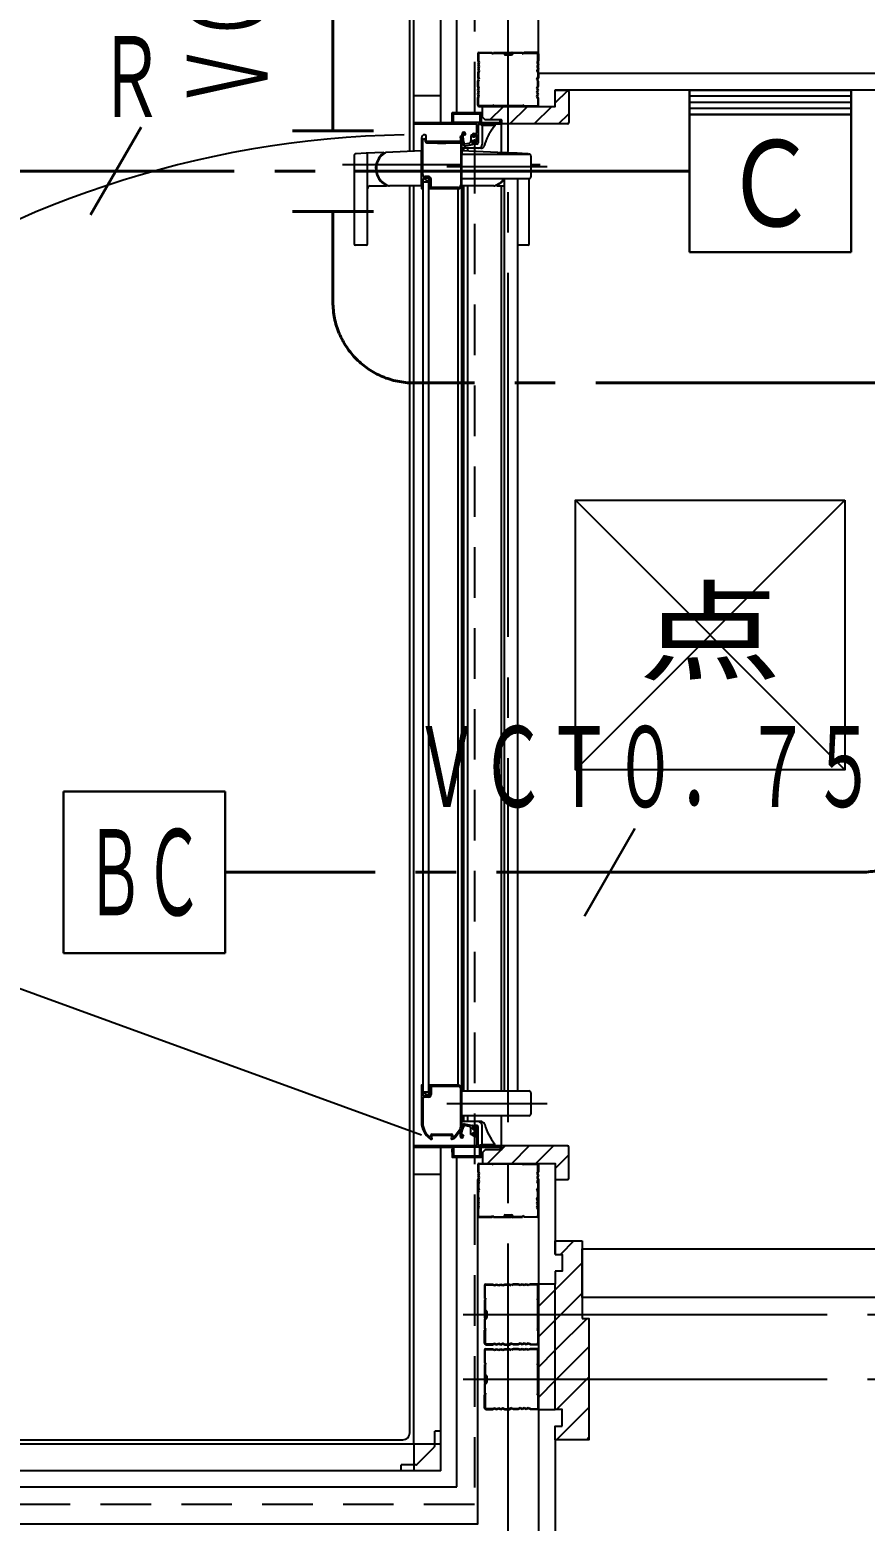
# Model space of a CAD drawing. Header units: millimetres. Extents: x 8300 to 125598, y -10383 to 40000.
# Drawn here: x 43600 to 44220, y 17746 to 18852 of the extents above; entities that cross this region are included whole.
import ezdxf
from ezdxf.enums import TextEntityAlignment as Align

# ---------------------------------------------------------------- set-up
doc = ezdxf.new("R2010")
doc.units = ezdxf.units.MM
doc.header["$LTSCALE"] = 300
doc.linetypes.add('CADEWA_LINE5', pattern=[1.2, 0.9, -0.1, 0.1, -0.1])
doc.linetypes.add('DASH-S', pattern=[0.2, 0.125, -0.075])
for name, color, linetype in [('526EH_Kabe(7)', 7, 'CONTINUOUS'), ('526EH_Kabe(8)', 7, 'CONTINUOUS'), ('E配T_その他－１', 7, 'CONTINUOUS'), ('K建0_壁', 7, 'CONTINUOUS')]:
    doc.layers.add(name, color=color, linetype=linetype)
doc.styles.add('MS Gothic2', font='msgothic.ttc', dxfattribs={"width": 0.8})
doc.styles.add('txt2', font='txt.shx', dxfattribs={"width": 0.943378, "bigfont": 'extfont2'})

# ---------------------------------------------------------------- blocks, each defined once
blk = doc.blocks.new('ZGroup208', base_point=(44149.7, 18745.2))
at = {"layer": '526EH_Kabe(8)', "color": 6, "linetype": 'Continuous', "lineweight": 30}
for p, q in [((44209.7, 18807), (44089.7, 18807)), ((44089.7, 18807), (44089.7, 18687)), ((44209.7, 18687), (44209.7, 18807)), ((44209.7, 18789), (44089.7, 18789)), ((44089.7, 18687), (44209.7, 18687))]:
    blk.add_line(p, q, dxfattribs=at)
at = {"layer": '526EH_Kabe(8)', "color": 6, "linetype": 'Continuous', "lineweight": -3}
for p, q in [((44209.7, 18802.5), (44089.7, 18802.5)), ((44209.7, 18798), (44089.7, 18798)), ((44209.7, 18793.5), (44089.7, 18793.5))]:
    blk.add_line(p, q, dxfattribs=at)
at = {"layer": '526EH_Kabe(8)', "color": 6, "lineweight": -3, "style": 'MS Gothic2', "width": 0.8}
blk.add_text('Ｃ', height=64, dxfattribs=at).set_placement((44149.7, 18738), align=Align.MIDDLE_CENTER)
blk = doc.blocks.new('ZGroup225', base_point=(43685, 18226.9))
at = {"layer": '526EH_Kabe(7)', "color": 6, "linetype": 'Continuous', "lineweight": 30}
for p, q in [((43745, 18286.9), (43625, 18286.9)), ((43625, 18286.9), (43625, 18166.9)), ((43745, 18166.9), (43745, 18286.9)), ((43625, 18166.9), (43745, 18166.9))]:
    blk.add_line(p, q, dxfattribs=at)
at = {"layer": '526EH_Kabe(7)', "color": 6, "lineweight": -3, "style": 'MS Gothic2', "width": 0.5}
blk.add_text('ＢＣ', height=63.98, dxfattribs=at).set_placement((43685, 18226.9), align=Align.MIDDLE_CENTER)
blk = doc.blocks.new('ZGroup266', base_point=(47747.5, 18415.9))
at = {"layer": 'E配T_その他－１', "color": 1, "linetype": 'CADEWA_LINE5', "lineweight": 40}
blk.add_line((44216.4, 18226.9), (43745, 18226.9), dxfattribs=at)
blk.add_arc((44216.4, 18286.9), 60, 270, 0, dxfattribs=at)
blk = doc.blocks.new('ZGroup267', base_point=(44054.8, 18275.5))
at = {"layer": 'E配T_その他－１', "color": 3, "linetype": 'Continuous', "lineweight": 30}
blk.add_line((44049.1, 18259.3), (44011.6, 18194.4), dxfattribs=at)
at = {"layer": 'E配T_その他－１', "color": 3, "lineweight": -3, "style": 'MS Gothic2', "width": 0.6}
blk.add_text('ＶＣＴ０．７５', height=60, dxfattribs=at).set_placement((43885, 18305.3), align=Align.MIDDLE_LEFT)
blk = doc.blocks.new('ZGroup326', base_point=(43575.7, 19067.5))
at = {"layer": 'E配T_その他－１', "color": 1, "linetype": 'CADEWA_LINE5', "lineweight": 40}
for p, q in [((43061.8, 19388), (43061.8, 18807)), ((43121.8, 18747), (44089.7, 18747))]:
    blk.add_line(p, q, dxfattribs=at)
blk.add_arc((43121.8, 18807), 60, 180, 270, dxfattribs=at)
blk = doc.blocks.new('ZGroup327', base_point=(43677.2, 18791.5))
at = {"layer": 'E配T_その他－１', "color": 3, "linetype": 'Continuous', "lineweight": 30}
blk.add_line((43682.6, 18779.5), (43645.1, 18714.5), dxfattribs=at)
at = {"layer": 'E配T_その他－１', "color": 3, "lineweight": -3, "style": 'MS Gothic2', "width": 0.6}
blk.add_text('Ｒ', height=60, dxfattribs=at).set_placement((43650.5, 18817.2), align=Align.MIDDLE_LEFT)
blk = doc.blocks.new('ZGroup328', base_point=(47772.5, 18693.4))
at = {"layer": 'E配T_その他－１', "color": 1, "linetype": 'CADEWA_LINE5', "lineweight": 40}
for p, q in [((43825, 18777), (43825, 19097.3)), ((43825, 18649.9), (43825, 18717)), ((47890, 18589.9), (43885, 18589.9))]:
    blk.add_line(p, q, dxfattribs=at)
at = {"layer": 'E配T_その他－１', "color": 1, "linetype": 'Continuous', "lineweight": 40}
for p, q in [((43855, 18777), (43795, 18777)), ((43855, 18717), (43795, 18717))]:
    blk.add_line(p, q, dxfattribs=at)
at = {"layer": 'E配T_その他－１', "color": 1, "linetype": 'CADEWA_LINE5', "lineweight": 40}
blk.add_arc((43885, 18649.9), 60, 180, 270, dxfattribs=at)
blk = doc.blocks.new('ZGroup329', base_point=(43776.4, 18939.3))
at = {"layer": 'E配T_その他－１', "color": 3, "linetype": 'Continuous', "lineweight": 30}
blk.add_line((43792.5, 18934), (43857.5, 18896.5), dxfattribs=at)
at = {"layer": 'E配T_その他－１', "color": 3, "lineweight": -3, "style": 'MS Gothic2', "width": 0.6}
blk.add_text('ＶＣＴ０．５', height=60, rotation=90, dxfattribs=at).set_placement((43746.5, 18792.9), align=Align.MIDDLE_LEFT)

msp = doc.modelspace()

# ---------------------------------------------------------------- linework, layer by layer
at = {"layer": 'K建0_壁', "color": 250, "linetype": 'Continuous', "lineweight": -3}
for p, q in [((43917, 18790.4), (43917, 19835)), ((43905, 18783.1), (43905, 19100)), ((43885, 18803), (43885, 19053)), ((43882, 18761.6), (43882, 18983.6)), ((43932.5, 18834), (43932.5, 18829)), ((43932.5, 18829), (43933.1, 18827.5)), ((43932.9, 18829.2), (43933.6, 18827.5)), ((43933, 18834), (43933, 18829)), ((43933.5, 18835), (43943.2, 18835)), ((43943.2, 18834.6), (43933.5, 18834.6)), ((43943.2, 18835), (43943.7, 18834.3)), ((43943.2, 18834.6), (43943.7, 18833.8)), ((43943.7, 18834.3), (43944.2, 18835)), ((43944.2, 18834.6), (43943.7, 18833.8)), ((43944.2, 18835), (43957.3, 18835)), ((43944.2, 18834.6), (43957.3, 18834.6)), ((43952.8, 18834.1), (43957.3, 18834.1)), ((43952.8, 18834.1), (43952.8, 18833.7)), ((43952.8, 18833.7), (43957.3, 18833.7)), ((43952.8, 18833.2), (43957.3, 18833.2)), ((43958.7, 18835), (43965.8, 18835)), ((43965.8, 18834.6), (43958.7, 18834.6)), ((43966.3, 18834.3), (43965.8, 18835)), ((43965.8, 18834.6), (43966.3, 18833.8)), ((43966.8, 18835), (43966.3, 18834.3)), ((43966.8, 18834.6), (43966.3, 18833.8)), ((43976.5, 18835), (43966.8, 18835)), ((43966.8, 18834.6), (43976.5, 18834.6)), ((43977, 18829.1), (43976.4, 18827.5)), ((43977.5, 18829), (43976.9, 18827.5)), ((43977, 18829.1), (43977, 18834)), ((43977.5, 18834), (43977.5, 18829)), ((43933.1, 18827.5), (43932.5, 18826)), ((43932.5, 18826), (43933.1, 18824.5)), ((43933.1, 18824.5), (43932.5, 18823)), ((43932.5, 18823), (43933.1, 18821.5)), ((43933.1, 18821.5), (43932.5, 18820)), ((43932.5, 18820), (43932.5, 18816.5)), ((43933.6, 18827.5), (43933, 18826)), ((43933, 18826), (43933.6, 18824.5)), ((43933.6, 18824.5), (43933, 18823)), ((43933, 18823), (43933.6, 18821.5)), ((43933.6, 18821.5), (43933, 18819.9)), ((43933, 18819.9), (43933, 18816.6)), ((43976.4, 18827.5), (43977, 18826)), ((43977, 18826), (43976.4, 18824.5)), ((43976.4, 18824.5), (43977, 18823)), ((43976.9, 18827.5), (43977.5, 18826)), ((43977.5, 18826), (43976.9, 18824.5)), ((43976.9, 18824.5), (43977.5, 18823)), ((43977.5, 18823), (43976.9, 18821.5)), ((43976.9, 18821.5), (43977.5, 18820)), ((43977, 18819.9), (43977, 18816.6)), ((43977.5, 18820), (43977.5, 18816.5)), ((45110.5, 18819.5), (43977.5, 18819.5)), ((43932.5, 18816.5), (43933.1, 18815)), ((43932.5, 18813.5), (43933.1, 18815)), ((43932.5, 18810), (43932.5, 18813.5)), ((43933.1, 18808.5), (43932.5, 18810)), ((43932.5, 18807), (43933.1, 18808.5)), ((43933.1, 18805.5), (43932.5, 18807)), ((43933, 18816.6), (43933.5, 18815.2)), ((43933, 18813.4), (43933.5, 18814.8)), ((43933, 18810.1), (43933, 18813.4)), ((43933.6, 18808.5), (43933, 18810.1)), ((43933, 18807), (43933.6, 18808.5)), ((43933.6, 18805.5), (43933, 18807)), ((43976.4, 18815), (43977, 18816.6)), ((43976.4, 18815), (43977, 18813.4)), ((43976.4, 18808.5), (43977, 18810.1)), ((43977, 18807), (43976.4, 18808.5)), ((43976.4, 18805.5), (43977, 18807)), ((43977.5, 18816.5), (43976.9, 18815)), ((43977.5, 18813.5), (43976.9, 18815)), ((43976.9, 18808.5), (43977.5, 18810)), ((43977.5, 18807), (43976.9, 18808.5)), ((43976.9, 18805.5), (43977.5, 18807)), ((43977, 18810.1), (43977, 18813.4)), ((43977.5, 18810), (43977.5, 18813.5)), ((45123, 18807), (43990, 18807)), ((43990, 18797.6), (43999.3, 18806.9)), ((44000, 18806), (44000, 18783)), ((43885, 18782), (43885, 18803)), ((43885, 18803), (43905, 18803)), ((43932.5, 18804), (43933.1, 18805.5)), ((43933.1, 18802.5), (43932.5, 18804)), ((43932.5, 18801), (43933.1, 18802.5)), ((43932.5, 18796), (43932.5, 18801)), ((43932.9, 18800.8), (43933.6, 18802.5)), ((43933, 18804), (43933.6, 18805.5)), ((43933.6, 18802.5), (43933, 18804)), ((43933, 18796), (43933, 18801)), ((43943.2, 18795.5), (43933.5, 18795.5)), ((43933.5, 18795), (43943.2, 18795)), ((43941.5, 18785), (43951.5, 18795)), ((43943.2, 18795.5), (43943.7, 18796.2)), ((43943.2, 18795), (43943.7, 18795.7)), ((43944.2, 18795.5), (43943.7, 18796.2)), ((43943.7, 18795.7), (43944.2, 18795)), ((43965.8, 18795.5), (43944.2, 18795.5)), ((43944.2, 18795), (43965.8, 18795)), ((43956.4, 18782), (43969.4, 18795)), ((43965.8, 18795.5), (43966.3, 18796.2)), ((43966.3, 18795.7), (43965.8, 18795)), ((43966.8, 18795.5), (43966.3, 18796.2)), ((43966.8, 18795), (43966.3, 18795.7)), ((43966.8, 18795.5), (43976.5, 18795.5)), ((43966.8, 18795), (43976.5, 18795)), ((43974.4, 18782), (43987.4, 18795)), ((43977, 18804), (43976.4, 18805.5)), ((43976.4, 18802.5), (43977, 18804)), ((43977, 18800.9), (43976.4, 18802.5)), ((43977.5, 18804), (43976.9, 18805.5)), ((43976.9, 18802.5), (43977.5, 18804)), ((43977.5, 18801), (43976.9, 18802.5)), ((43977, 18800.9), (43977, 18796)), ((43977.5, 18796), (43977.5, 18801)), ((43913.5, 18783.4), (43913.5, 18790.1)), ((43913.8, 18790.4), (43934.7, 18790.4)), ((43914.4, 18783.3), (43914.4, 18789.2)), ((43914.7, 18789.5), (43933.8, 18789.5)), ((43934.1, 18789.2), (43934.1, 18783.3)), ((43935, 18790.1), (43935, 18783.4)), ((43949.1, 18783.4), (43949.1, 18784.7)), ((43949.4, 18785), (43949.7, 18785)), ((43950, 18784.7), (43950, 18782.5)), ((43992.4, 18782), (44000, 18789.6)), ((43885, 18783.1), (43913.2, 18783.1)), ((43885, 18761.8), (43885, 18782)), ((43885, 18782), (43931.4, 18782)), ((43894.2, 18769.3), (43894.2, 18773)), ((43933.8, 18783), (43914.7, 18783)), ((43919.5, 18772.8), (43919.5, 18772.2)), ((43927.4, 18773.4), (43927.4, 18769.4)), ((43928.4, 18773.7), (43927.7, 18773.7)), ((43928.7, 18772.9), (43928.7, 18774)), ((43928.7, 18772.6), (43928.7, 18773.4)), ((43929.7, 18775), (43931.4, 18775)), ((43929.7, 18773.8), (43929.7, 18772.9)), ((43931.4, 18774.1), (43930, 18774.1)), ((43930.1, 18773.4), (43930.1, 18772.6)), ((43931.2, 18773.7), (43930.4, 18773.7)), ((43931.5, 18772.1), (43931.5, 18773.4)), ((43931.7, 18775.3), (43931.7, 18781.7)), ((43931.7, 18768.4), (43931.7, 18773.8)), ((43932.7, 18781.7), (43932.7, 18768)), ((43934.7, 18781.5), (43932.7, 18781.5)), ((43933, 18782), (43950, 18782)), ((43935.2, 18781), (43935.4, 18781)), ((43935.3, 18783.1), (43948.8, 18783.1)), ((43935.4, 18781), (43945, 18781)), ((43935.7, 18780.7), (43935.7, 18767)), ((43945, 18781), (43945.1, 18781)), ((43950, 18782), (43950, 18782.5)), ((43950, 18760.7), (43950, 18782)), ((43890.7, 18762), (43864.3, 18760.8)), ((43890.7, 18771.5), (43890.7, 18762)), ((43890.7, 18736), (43890.7, 18762)), ((43891.6, 18744.4), (43891.6, 18770.1)), ((43893.4, 18770.1), (43893.4, 18769.1)), ((43893.5, 18768.7), (43894, 18768.2)), ((43894.4, 18768.1), (43902.2, 18768.1)), ((43919.4, 18769), (43894.5, 18769)), ((43902.4, 18768), (43902.6, 18767.8)), ((43902.8, 18767.7), (43908.6, 18767.7)), ((43908.8, 18767.8), (43909, 18768)), ((43909.2, 18768.1), (43919.5, 18768.1)), ((43919.7, 18771.8), (43919.7, 18769.3)), ((43919.8, 18767.8), (43919.8, 18736.5)), ((43920.7, 18762), (43920.7, 18772)), ((43920.7, 18762), (43920.7, 18759.7)), ((43947.1, 18760.8), (43920.7, 18762)), ((43932.7, 18764), (43920.8, 18764)), ((43922.2, 18761.9), (43922.2, 18764)), ((43922.3, 18765.6), (43928.5, 18766.8)), ((43925.8, 18767.5), (43922.9, 18766.9)), ((43925, 18761.8), (43925, 18764)), ((43928.7, 18767), (43928.7, 18769.4)), ((43928.7, 18768), (43928.7, 18769.3)), ((43929.4, 18772.6), (43929, 18772.6)), ((43929.8, 18772.3), (43929, 18772.3)), ((43929, 18769.7), (43929.9, 18769.7)), ((43929, 18769.6), (43929.4, 18769.6)), ((43929.7, 18769.3), (43929.7, 18768.4)), ((43931.7, 18767), (43929.7, 18767)), ((43931.7, 18767), (43929.7, 18767)), ((43930, 18768.1), (43931.4, 18768.1)), ((43930.1, 18769.5), (43930.1, 18768.8)), ((43930.6, 18768.6), (43931.5, 18769.5)), ((43931.5, 18769.5), (43931.5, 18769.9)), ((43934.7, 18764), (43932.7, 18764)), ((43832.2, 18752), (43920.7, 18752)), ((43840.7, 18758.4), (43840.7, 18693)), ((43849.7, 18760.2), (43842.1, 18759.9)), ((43862.5, 18760.8), (43849.7, 18760.2)), ((43850.7, 18734), (43850.7, 18759.2)), ((43862.6, 18760.4), (43863.5, 18760.4)), ((43920.7, 18759.7), (43970.4, 18759.7)), ((43920.7, 18741.3), (43920.7, 18759.7)), ((43948.8, 18760.4), (43947.9, 18760.4)), ((43961.7, 18760.2), (43948.9, 18760.8)), ((43969.3, 18759.9), (43961.7, 18760.2)), ((43971.9, 18758.2), (43971.9, 18742.8)), ((43971.9, 18752), (43978.7, 18752)), ((43892, 18734.6), (43892, 18741.5)), ((43896, 18739), (43892.2, 18741.9)), ((43892.5, 18742), (43896, 18742)), ((43896, 18742.9), (43893.1, 18742.9)), ((43896, 18742), (43896, 18739)), ((43897, 18741), (43897, 18735.5)), ((43897.9, 18735.1), (43897.9, 18741)), ((43909.5, 18750.5), (43984.1, 18750.5)), ((43952.2, 18741.3), (43920.7, 18741.3)), ((43920.7, 18066.5), (43920.7, 18741.3)), ((43952.2, 18741.3), (43952.2, 18064.7)), ((43962.2, 18064.7), (43962.2, 18741.3)), ((43970.7, 18693), (43970.7, 18741.3)), ((43850.7, 18693), (43850.7, 18734)), ((43852.7, 18736), (43864.5, 18736)), ((43864.6, 18736.4), (43865.9, 18736.4)), ((43890.7, 18736), (43867.1, 18736)), ((43882, 17811), (43882, 18736)), ((43885, 18024), (43885, 18736)), ((43890.7, 18736), (43890.7, 18734.3)), ((43891, 18734), (43891.5, 18734)), ((43891.8, 18734.1), (43892, 18734.4)), ((43892, 18739), (43896, 18739)), ((43892, 18068.4), (43892, 18734.6)), ((43896, 18739), (43896, 18064)), ((43897, 18734), (43896, 18734)), ((43896.2, 18734.7), (43896.2, 18734.6)), ((43896.2, 18734.4), (43896.4, 18734.1)), ((43896.7, 18734), (43918.2, 18734)), ((43918.2, 18734.9), (43898.1, 18734.9)), ((43917.7, 18734), (43917.7, 18069)), ((43944.3, 18736), (43920.7, 18736)), ((43922.2, 18064.7), (43922.2, 18736)), ((43925, 18064.7), (43925, 18736)), ((43946.8, 18736.4), (43945.5, 18736.4)), ((43946.9, 18736), (43952.2, 18736)), ((43950, 18064.7), (43950, 18736)), ((43849.7, 18692), (43841.7, 18692)), ((43969.7, 18692), (43962.2, 18692)), ((44005, 18303), (44205, 18503)), ((44005, 18503), (44205, 18303)), ((43890.7, 18032), (43193.4, 18285.8)), ((43890.7, 18068.7), (43890.7, 18041.5)), ((43891.5, 18069), (43891, 18069)), ((43892, 18068.6), (43891.8, 18068.9)), ((43892, 18061.5), (43892, 18068.4)), ((43896.4, 18068.9), (43896.2, 18068.6)), ((43896.2, 18068.4), (43896.2, 18068.3)), ((43918.2, 18069), (43896.7, 18069)), ((43897, 18067.5), (43897, 18062)), ((43897.9, 18067.9), (43897.9, 18062)), ((43918.2, 18068.1), (43898.1, 18068.1)), ((43919.8, 18038), (43919.8, 18066.5)), ((43920.7, 18038), (43920.7, 18066.5)), ((43920.7, 18064.7), (43952.2, 18064.7)), ((43952.2, 18064.7), (43962.2, 18064.7)), ((43962.2, 18064.7), (43970.4, 18064.7)), ((43891.6, 18058.6), (43891.6, 18041.5)), ((43896, 18061), (43892, 18064)), ((43896, 18061), (43892.5, 18061)), ((43896, 18060.1), (43893.1, 18060.1)), ((43909.5, 18055.5), (43984.1, 18055.5)), ((43971.9, 18063.2), (43971.9, 18047.8)), ((43970.4, 18046.3), (43920.7, 18046.3)), ((43922.2, 18042), (43922.2, 18046.3)), ((43925, 18042), (43925, 18046.3)), ((43950, 18023.5), (43950, 18046.3)), ((43898.7, 18032.7), (43912.7, 18032.7)), ((43898.7, 18031.9), (43912.7, 18031.9)), ((43914.9, 18030.7), (43919.4, 18036.7)), ((43915.6, 18030.2), (43920.1, 18036.2)), ((43932.7, 18042), (43920.8, 18042)), ((43922.3, 18040.3), (43922.1, 18040.2)), ((43922.3, 18040.3), (43928.5, 18039.1)), ((43925.8, 18038.4), (43922.9, 18039)), ((43927.4, 18032.5), (43927.4, 18036.5)), ((43928.4, 18032.2), (43927.7, 18032.2)), ((43928.7, 18038.9), (43928.7, 18036.5)), ((43928.7, 18038), (43928.7, 18036.7)), ((43928.7, 18033.3), (43928.7, 18032.5)), ((43928.7, 18033.1), (43928.7, 18032)), ((43929, 18036.4), (43929.4, 18036.4)), ((43929, 18036.2), (43929.9, 18036.2)), ((43929.8, 18033.6), (43929, 18033.6)), ((43929.4, 18033.4), (43929, 18033.4)), ((43931.7, 18039), (43929.7, 18039)), ((43929.7, 18036.7), (43929.7, 18037.6)), ((43929.7, 18032.2), (43929.7, 18033.1)), ((43930, 18037.9), (43931.4, 18037.9)), ((43931.4, 18031.9), (43930, 18031.9)), ((43930.1, 18036.4), (43930.1, 18037.1)), ((43930.1, 18032.5), (43930.1, 18033.3)), ((43931.2, 18032.2), (43930.4, 18032.2)), ((43930.6, 18037.3), (43931.5, 18036.4)), ((43931.5, 18036.4), (43931.5, 18036)), ((43931.5, 18033.8), (43931.5, 18032.5)), ((43931.7, 18037.6), (43931.7, 18032.2)), ((43934.7, 18042), (43932.7, 18042)), ((43932.7, 18024.3), (43932.7, 18038)), ((43935.7, 18025.3), (43935.7, 18039)), ((43931.4, 18024), (43885, 18024)), ((43885, 18003), (43885, 18024)), ((43885, 18022.9), (43913.2, 18022.9)), ((43897.4, 18030.7), (43897.4, 18031.4)), ((43897.7, 18029), (43898.4, 18029)), ((43898.7, 18030.1), (43898.2, 18031.2)), ((43898.7, 18029.3), (43898.7, 18029.9)), ((43905, 17783), (43905, 18022.9)), ((43913.2, 18031.2), (43912.7, 18030.1)), ((43912.7, 18029.9), (43912.7, 18029.3)), ((43913, 18029), (43913.2, 18029)), ((43913.5, 18022.6), (43913.5, 18015.9)), ((43913.5, 18019.4), (43913.5, 18021.4)), ((43914, 18031.4), (43914, 18030.6)), ((43914.4, 18022.7), (43914.4, 18016.8)), ((43933.8, 18023), (43914.7, 18023)), ((43929.7, 18031), (43931.4, 18031)), ((43931.7, 18030.7), (43931.7, 18024.3)), ((43932.7, 18024.5), (43934.2, 18024.5)), ((43949.5, 18024), (43933, 18024)), ((43934.1, 18016.8), (43934.1, 18022.7)), ((43934.7, 18024.5), (43934.2, 18024.5)), ((43935, 18015.9), (43935, 18022.6)), ((43935.4, 18025), (43935.2, 18025)), ((43935.3, 18022.9), (43948.8, 18022.9)), ((43935.4, 18025), (43945, 18025)), ((43939.8, 18011), (43949.8, 18021)), ((43949.1, 18022.6), (43949.1, 18021.3)), ((43949.4, 18021), (43949.7, 18021)), ((43950, 18021.2), (43952.8, 18024)), ((43950, 18021.3), (43950, 18023.5)), ((43957.7, 18011), (43970.7, 18024)), ((43975.7, 18011), (43988.7, 18024)), ((44000, 18000), (44000, 18023)), ((43913.8, 18015.6), (43934.7, 18015.6)), ((43914.7, 18016.5), (43933.8, 18016.5)), ((43917, 17771), (43917, 18015.6)), ((43932.5, 18010), (43932.5, 18005)), ((43933, 18010), (43933, 18005)), ((43933.5, 18011), (43943.2, 18011)), ((43943.2, 18010.5), (43933.5, 18010.5)), ((43943.2, 18011), (43943.7, 18010.3)), ((43943.2, 18010.5), (43943.7, 18009.8)), ((43943.7, 18010.3), (43944.2, 18011)), ((43944.2, 18010.5), (43943.7, 18009.8)), ((43944.2, 18011), (43965.8, 18011)), ((43965.8, 18010.5), (43944.2, 18010.5)), ((43966.3, 18010.3), (43965.8, 18011)), ((43965.8, 18010.5), (43966.3, 18009.8)), ((43966.8, 18011), (43966.3, 18010.3)), ((43966.8, 18010.5), (43966.3, 18009.8)), ((43966.8, 18011), (43976.5, 18011)), ((43966.8, 18010.5), (43976.5, 18010.5)), ((43977, 18005.1), (43977, 18010)), ((43977.5, 18010), (43977.5, 18005)), ((43990, 18007.3), (44000, 18017.3)), ((43885, 17803), (43885, 18003)), ((43885, 18003), (43905, 18003)), ((43932.5, 18005), (43933.1, 18003.5)), ((43933.1, 18003.5), (43932.5, 18002)), ((43932.5, 18002), (43933.1, 18000.5)), ((43933.1, 18000.5), (43932.5, 17999)), ((43932.5, 17999), (43933.1, 17997.5)), ((43932.9, 18005.2), (43933.6, 18003.5)), ((43933.6, 18003.5), (43933, 18002)), ((43933, 18002), (43933.6, 18000.5)), ((43933.6, 18000.5), (43933, 17999)), ((43933, 17999), (43933.6, 17997.5)), ((43977, 18005.1), (43976.4, 18003.5)), ((43976.4, 18003.5), (43977, 18002)), ((43977, 18002), (43976.4, 18000.5)), ((43976.4, 18000.5), (43977, 17999)), ((43977, 17999), (43976.4, 17997.5)), ((43977.5, 18005), (43976.9, 18003.5)), ((43976.9, 18003.5), (43977.5, 18002)), ((43977.5, 18002), (43976.9, 18000.5)), ((43976.9, 18000.5), (43977.5, 17999)), ((43977.5, 17999), (43976.9, 17997.5)), ((43977.5, 17999), (43977.5, 17698.5)), ((43990, 17999), (43990, 17943.5)), ((43933.1, 17997.5), (43932.5, 17996)), ((43932.5, 17996), (43932.5, 17992.5)), ((43932.5, 17992.5), (43933.1, 17991)), ((43932.5, 17989.5), (43933.1, 17991)), ((43932.5, 17986), (43932.5, 17989.5)), ((43933.6, 17997.5), (43933, 17995.9)), ((43933, 17995.9), (43933, 17992.6)), ((43933, 17992.6), (43933.5, 17991.2)), ((43933, 17989.4), (43933.5, 17990.8)), ((43933, 17986.1), (43933, 17989.4)), ((43976.4, 17997.5), (43977, 17995.9)), ((43976.4, 17991), (43977, 17992.6)), ((43976.4, 17991), (43977, 17989.4)), ((43976.9, 17997.5), (43977.5, 17996)), ((43977.5, 17992.5), (43976.9, 17991)), ((43977.5, 17989.5), (43976.9, 17991)), ((43977, 17995.9), (43977, 17992.6)), ((43977, 17986.1), (43977, 17989.4)), ((43977.5, 17996), (43977.5, 17992.5)), ((43977.5, 17986), (43977.5, 17989.5)), ((43933.1, 17984.5), (43932.5, 17986)), ((43932.5, 17983), (43933.1, 17984.5)), ((43933.1, 17981.5), (43932.5, 17983)), ((43932.5, 17980), (43933.1, 17981.5)), ((43933.1, 17978.5), (43932.5, 17980)), ((43932.5, 17977), (43933.1, 17978.5)), ((43932.5, 17972), (43932.5, 17977)), ((43932.9, 17976.8), (43933.6, 17978.5)), ((43933.6, 17984.5), (43933, 17986.1)), ((43933, 17983), (43933.6, 17984.5)), ((43933.6, 17981.5), (43933, 17983)), ((43933, 17980), (43933.6, 17981.5)), ((43933.6, 17978.5), (43933, 17980)), ((43933, 17972), (43933, 17977)), ((43976.4, 17981.5), (43977, 17983)), ((43977, 17980), (43976.4, 17981.5)), ((43976.4, 17978.5), (43977, 17980)), ((43977, 17976.9), (43976.4, 17978.5)), ((43976.9, 17984.5), (43977.5, 17986)), ((43977.5, 17983), (43976.9, 17984.5)), ((43976.9, 17981.5), (43977.5, 17983)), ((43977.5, 17980), (43976.9, 17981.5)), ((43976.9, 17978.5), (43977.5, 17980)), ((43977.5, 17977), (43976.9, 17978.5)), ((43977, 17976.9), (43977, 17972)), ((43977.5, 17972), (43977.5, 17977)), ((43943.2, 17971.4), (43933.5, 17971.4)), ((43933.5, 17971), (43943.2, 17971)), ((43943.2, 17971.4), (43943.7, 17972.2)), ((43943.2, 17971), (43943.7, 17971.7)), ((43944.2, 17971.4), (43943.7, 17972.2)), ((43943.7, 17971.7), (43944.2, 17971)), ((43944.2, 17971.4), (43957.3, 17971.4)), ((43944.2, 17971), (43957.3, 17971)), ((43952.8, 17972.8), (43957.3, 17972.8)), ((43952.8, 17972.3), (43957.3, 17972.3)), ((43952.8, 17971.9), (43952.8, 17972.3)), ((43952.8, 17971.9), (43957.3, 17971.9)), ((43965.8, 17971.4), (43958.7, 17971.4)), ((43958.7, 17971), (43965.8, 17971)), ((43965.8, 17971.4), (43966.3, 17972.2)), ((43966.3, 17971.7), (43965.8, 17971)), ((43966.8, 17971.4), (43966.3, 17972.2)), ((43966.8, 17971), (43966.3, 17971.7)), ((43966.8, 17971.4), (43976.5, 17971.4)), ((43976.5, 17971), (43966.8, 17971)), ((44003.8, 17953.5), (43993.8, 17943.5)), ((44010, 17953.5), (44010, 17896)), ((44010, 17953.5), (44010, 17901.5)), ((44010, 17937.3), (43990, 17917.3)), ((43938.5, 17921.5), (43943.5, 17921.5)), ((43938.5, 17921), (43943.5, 17921)), ((43943.3, 17921.1), (43945, 17920.4)), ((43943.5, 17921.5), (43945, 17920.9)), ((43945, 17920.9), (43946.5, 17921.5)), ((43945, 17920.4), (43946.5, 17921)), ((43946.5, 17921.5), (43948, 17920.9)), ((43946.5, 17921), (43948, 17920.4)), ((43948, 17920.9), (43949.5, 17921.5)), ((43948, 17920.4), (43949.5, 17921)), ((43949.5, 17921.5), (43951, 17920.9)), ((43949.5, 17921), (43951, 17920.4)), ((43951, 17920.9), (43952.5, 17921.5)), ((43951, 17920.4), (43952.6, 17921)), ((43952.5, 17921.5), (43956, 17921.5)), ((43952.6, 17921), (43955.9, 17921)), ((43955.9, 17921), (43957.3, 17920.5)), ((43956, 17921.5), (43957.5, 17920.9)), ((43959, 17921.5), (43957.5, 17920.9)), ((43959.1, 17921), (43957.7, 17920.5)), ((43962.5, 17921.5), (43959, 17921.5)), ((43962.4, 17921), (43959.1, 17921)), ((43964, 17920.4), (43962.4, 17921)), ((43964, 17920.9), (43962.5, 17921.5)), ((43965.5, 17921.5), (43964, 17920.9)), ((43965.5, 17921), (43964, 17920.4)), ((43967, 17920.9), (43965.5, 17921.5)), ((43967, 17920.4), (43965.5, 17921)), ((43968.5, 17921.5), (43967, 17920.9)), ((43968.5, 17921), (43967, 17920.4)), ((43970, 17920.9), (43968.5, 17921.5)), ((43970, 17920.4), (43968.5, 17921)), ((43971.5, 17921.5), (43970, 17920.9)), ((43971.7, 17921.1), (43970, 17920.4)), ((43976.5, 17921.5), (43971.5, 17921.5)), ((43976.5, 17921), (43971.5, 17921)), ((43990, 17931), (43990, 17921.5)), ((43937.5, 17920.5), (43937.5, 17910.8)), ((43937.5, 17910.8), (43938.2, 17910.3)), ((43938.2, 17910.3), (43937.5, 17909.8)), ((43937.9, 17910.8), (43937.9, 17920.5)), ((43937.9, 17910.8), (43938.7, 17910.3)), ((43937.9, 17909.8), (43938.7, 17910.3)), ((43977, 17910.8), (43976.3, 17910.3)), ((43977, 17909.8), (43976.3, 17910.3)), ((43977.5, 17910.8), (43976.8, 17910.3)), ((43976.8, 17910.3), (43977.5, 17909.8)), ((43977, 17910.8), (43977, 17920.5)), ((43977.5, 17920.5), (43977.5, 17910.8)), ((43990, 17917.3), (43977.5, 17904.8)), ((44010, 17914.8), (43990, 17894.8)), ((43937.5, 17909.8), (43937.5, 17896.7)), ((43937.9, 17909.8), (43937.9, 17896.7)), ((43938.4, 17901.2), (43938.4, 17896.7)), ((43938.4, 17901.2), (43938.8, 17901.2)), ((43938.8, 17901.2), (43938.8, 17896.7)), ((43939.3, 17901.2), (43939.3, 17896.7)), ((43977, 17888.2), (43977, 17909.8)), ((43977.5, 17909.8), (43977.5, 17888.2)), ((43937.5, 17895.3), (43937.5, 17888.2)), ((43938.2, 17887.7), (43937.5, 17888.2)), ((43937.5, 17887.2), (43938.2, 17887.7)), ((43937.9, 17888.2), (43937.9, 17895.3)), ((43937.9, 17888.2), (43938.7, 17887.7)), ((43937.9, 17887.2), (43938.7, 17887.7)), ((43977, 17888.2), (43976.3, 17887.7)), ((43977, 17887.2), (43976.3, 17887.7)), ((43976.8, 17887.7), (43977.5, 17888.2)), ((43977.5, 17887.2), (43976.8, 17887.7)), ((43990, 17894.8), (43977.5, 17882.3)), ((44013.6, 17896), (43990, 17872.4)), ((43937.5, 17877.5), (43937.5, 17887.2)), ((43937.9, 17887.2), (43937.9, 17877.5)), ((43943.4, 17876.9), (43938.5, 17876.9)), ((43943.4, 17876.9), (43945, 17877.6)), ((43943.5, 17876.5), (43945, 17877.1)), ((43945, 17877.6), (43946.5, 17877)), ((43945, 17877.1), (43946.5, 17876.5)), ((43946.5, 17877), (43948, 17877.6)), ((43946.5, 17876.5), (43948, 17877.1)), ((43948, 17877.6), (43949.5, 17877)), ((43948, 17877.1), (43949.5, 17876.5)), ((43949.5, 17876.5), (43951, 17877.1)), ((43951, 17877.1), (43952.5, 17876.5)), ((43952.6, 17876.9), (43955.9, 17876.9)), ((43957.5, 17877.6), (43955.9, 17876.9)), ((43956, 17876.5), (43957.5, 17877.1)), ((43957.5, 17877.6), (43959.1, 17876.9)), ((43959, 17876.5), (43957.5, 17877.1)), ((43962.4, 17876.9), (43959.1, 17876.9)), ((43964, 17877.6), (43962.4, 17876.9)), ((43964, 17877.1), (43962.5, 17876.5)), ((43965.5, 17877), (43964, 17877.6)), ((43965.5, 17876.5), (43964, 17877.1)), ((43967, 17877.6), (43965.5, 17877)), ((43967, 17877.1), (43965.5, 17876.5)), ((43968.5, 17877), (43967, 17877.6)), ((43968.5, 17876.5), (43967, 17877.1)), ((43970, 17877.6), (43968.5, 17877)), ((43970, 17877.1), (43968.5, 17876.5)), ((43971.6, 17876.9), (43970, 17877.6)), ((43971.5, 17876.5), (43970, 17877.1)), ((43971.6, 17876.9), (43976.5, 17876.9)), ((43977, 17887.2), (43977, 17877.5)), ((43977.5, 17887.2), (43977.5, 17877.5)), ((43937.5, 17872.5), (43937.5, 17862.8)), ((43937.9, 17862.8), (43937.9, 17872.5)), ((43938.5, 17876.5), (43943.5, 17876.5)), ((43938.5, 17873.5), (43943.5, 17873.5)), ((43938.5, 17873), (43943.5, 17873)), ((43943.3, 17873.1), (43945, 17872.4)), ((43943.5, 17873.5), (43945, 17872.9)), ((43945, 17872.9), (43946.5, 17873.5)), ((43945, 17872.4), (43946.5, 17873)), ((43946.5, 17873.5), (43948, 17872.9)), ((43946.5, 17873), (43948, 17872.4)), ((43948, 17872.9), (43949.5, 17873.5)), ((43948, 17872.4), (43949.5, 17873)), ((43949.5, 17873.5), (43951, 17872.9)), ((43949.5, 17873), (43951, 17872.4)), ((43951, 17872.9), (43952.5, 17873.5)), ((43951, 17872.4), (43952.6, 17873)), ((43952.5, 17876.5), (43956, 17876.5)), ((43952.5, 17873.5), (43956, 17873.5)), ((43952.6, 17873), (43955.9, 17873)), ((43955.9, 17873), (43957.3, 17872.5)), ((43956, 17873.5), (43957.5, 17872.9)), ((43959, 17873.5), (43957.5, 17872.9)), ((43959.1, 17873), (43957.7, 17872.5)), ((43962.5, 17876.5), (43959, 17876.5)), ((43962.5, 17873.5), (43959, 17873.5)), ((43962.4, 17873), (43959.1, 17873)), ((43964, 17872.4), (43962.4, 17873)), ((43964, 17872.9), (43962.5, 17873.5)), ((43965.5, 17873.5), (43964, 17872.9)), ((43965.5, 17873), (43964, 17872.4)), ((43967, 17872.9), (43965.5, 17873.5)), ((43967, 17872.4), (43965.5, 17873)), ((43968.5, 17873.5), (43967, 17872.9)), ((43968.5, 17873), (43967, 17872.4)), ((43970, 17872.9), (43968.5, 17873.5)), ((43970, 17872.4), (43968.5, 17873)), ((43971.5, 17873.5), (43970, 17872.9)), ((43971.7, 17873.1), (43970, 17872.4)), ((43976.5, 17876.5), (43971.5, 17876.5)), ((43976.5, 17873.5), (43971.5, 17873.5)), ((43976.5, 17873), (43971.5, 17873)), ((43977, 17862.8), (43977, 17872.5)), ((43977.5, 17872.5), (43977.5, 17862.8)), ((43990, 17872.4), (43977.5, 17859.9)), ((44015, 17874.9), (43990, 17849.9)), ((43937.5, 17862.8), (43938.2, 17862.3)), ((43938.2, 17862.3), (43937.5, 17861.8)), ((43937.5, 17861.8), (43937.5, 17848.7)), ((43937.9, 17862.8), (43938.7, 17862.3)), ((43937.9, 17861.8), (43938.7, 17862.3)), ((43937.9, 17861.8), (43937.9, 17848.7)), ((43977, 17862.8), (43976.3, 17862.3)), ((43977, 17861.8), (43976.3, 17862.3)), ((43977.5, 17862.8), (43976.8, 17862.3)), ((43976.8, 17862.3), (43977.5, 17861.8)), ((43977, 17840.2), (43977, 17861.8)), ((43977.5, 17861.8), (43977.5, 17840.2)), ((43937.5, 17847.3), (43937.5, 17840.2)), ((43937.9, 17840.2), (43937.9, 17847.3)), ((43938.4, 17853.2), (43938.4, 17848.7)), ((43938.4, 17853.2), (43938.8, 17853.2)), ((43938.8, 17853.2), (43938.8, 17848.7)), ((43939.3, 17853.2), (43939.3, 17848.7)), ((43990, 17849.9), (43977.5, 17837.4)), ((44015, 17852.5), (43991, 17828.5)), ((43938.2, 17839.7), (43937.5, 17840.2)), ((43937.5, 17839.2), (43938.2, 17839.7)), ((43937.5, 17829.5), (43937.5, 17839.2)), ((43937.9, 17840.2), (43938.7, 17839.7)), ((43937.9, 17839.2), (43938.7, 17839.7)), ((43937.9, 17839.2), (43937.9, 17829.5)), ((43977, 17840.2), (43976.3, 17839.7)), ((43977, 17839.2), (43976.3, 17839.7)), ((43976.8, 17839.7), (43977.5, 17840.2)), ((43977.5, 17839.2), (43976.8, 17839.7)), ((43977, 17839.2), (43977, 17829.5)), ((43977.5, 17839.2), (43977.5, 17829.5)), ((43943.4, 17828.9), (43938.5, 17828.9)), ((43938.5, 17828.5), (43943.5, 17828.5)), ((43943.4, 17828.9), (43945, 17829.6)), ((43943.5, 17828.5), (43945, 17829.1)), ((43945, 17829.6), (43946.5, 17829)), ((43945, 17829.1), (43946.5, 17828.5)), ((43946.5, 17829), (43948, 17829.6)), ((43946.5, 17828.5), (43948, 17829.1)), ((43948, 17829.6), (43949.5, 17829)), ((43948, 17829.1), (43949.5, 17828.5)), ((43949.5, 17828.5), (43951, 17829.1)), ((43951, 17829.1), (43952.5, 17828.5)), ((43952.5, 17828.5), (43956, 17828.5)), ((43952.6, 17828.9), (43955.9, 17828.9)), ((43957.5, 17829.6), (43955.9, 17828.9)), ((43956, 17828.5), (43957.5, 17829.1)), ((43957.5, 17829.6), (43959.1, 17828.9)), ((43959, 17828.5), (43957.5, 17829.1)), ((43962.5, 17828.5), (43959, 17828.5)), ((43962.4, 17828.9), (43959.1, 17828.9)), ((43964, 17829.6), (43962.4, 17828.9)), ((43964, 17829.1), (43962.5, 17828.5)), ((43965.5, 17829), (43964, 17829.6)), ((43965.5, 17828.5), (43964, 17829.1)), ((43967, 17829.6), (43965.5, 17829)), ((43967, 17829.1), (43965.5, 17828.5)), ((43968.5, 17829), (43967, 17829.6)), ((43968.5, 17828.5), (43967, 17829.1)), ((43970, 17829.6), (43968.5, 17829)), ((43970, 17829.1), (43968.5, 17828.5)), ((43971.6, 17828.9), (43970, 17829.6)), ((43971.5, 17828.5), (43970, 17829.1)), ((43976.5, 17828.5), (43971.5, 17828.5)), ((43971.6, 17828.9), (43976.5, 17828.9)), ((44015, 17830), (43991, 17806)), ((43900.7, 17801.5), (43900.7, 17812.3)), ((43905, 17812.3), (43900.7, 17812.3)), ((43085, 17803), (43885, 17803)), ((43544.2, 17806), (43877, 17806)), ((43885, 17803), (43905, 17803)), ((43885, 17803), (43885, 17783)), ((43887.2, 17787.6), (43900.4, 17800.8)), ((43990, 17806), (43990, 17686)), ((44015, 17807.6), (44013.4, 17806)), ((43905, 17783), (42265, 17783)), ((43875.7, 17783), (43875.7, 17787.3)), ((43886.5, 17787.3), (43875.7, 17787.3)), ((42253, 17771), (43917, 17771))]:
    msp.add_line(p, q, dxfattribs=at)
at = {"layer": 'K建0_壁', "color": 250, "linetype": 'CADEWA_LINE5', "lineweight": -3}
for p, q in [((43955, 17681.5), (43955, 18899.4)), ((43921.7, 17899), (45804.6, 17899)), ((43921.7, 17851), (45418.3, 17851))]:
    msp.add_line(p, q, dxfattribs=at)
at = {"layer": 'K建0_壁', "color": 250, "linetype": 'Continuous', "lineweight": -3, "ltscale": 0.3}
msp.add_line((43977.5, 18819.5), (43977.5, 18864.5), dxfattribs=at)
at = {"layer": 'K建0_壁', "color": 250, "linetype": 'DASH-S', "lineweight": -3}
msp.add_lwpolyline([(43930, 19848), (43930, 17758), (42195, 17758), (42195, 19848)], close=True, dxfattribs=at)
at = {"layer": 'K建0_壁', "color": 250, "linetype": 'Continuous', "lineweight": -3}
for points in [[(43977, 18823), (43976.4, 18821.5), (43977, 18819.9)], [(43999, 18782), (43950, 18782), (43950, 18785), (43938, 18785), (43936, 18787), (43936, 18795), (43990, 18795), (43990, 18807), (43999, 18807)], [(43937.6, 18766.2), (43937.7, 18766.3), (43937.7, 18766.4), (43937.7, 18766.6), (43937.8, 18766.7), (43937.8, 18766.8), (43937.8, 18766.9), (43937.9, 18767.1), (43937.9, 18767.2), (43938, 18767.3), (43938, 18767.4), (43938, 18767.6), (43938.1, 18767.7), (43938.1, 18767.8), (43938.2, 18767.9), (43938.2, 18768.1), (43938.3, 18768.2), (43938.3, 18768.3), (43938.3, 18768.4), (43938.4, 18768.6), (43938.4, 18768.7), (43938.5, 18768.8), (43938.5, 18768.9), (43938.6, 18769), (43938.6, 18769.2), (43938.7, 18769.3), (43938.7, 18769.4), (43938.7, 18769.5), (43938.8, 18769.7), (43938.8, 18769.8), (43938.9, 18769.9), (43938.9, 18770), (43939, 18770.1), (43939, 18770.3), (43939.1, 18770.4), (43939.1, 18770.5), (43939.2, 18770.6), (43939.2, 18770.7), (43939.3, 18770.9), (43939.3, 18771), (43939.4, 18771.1), (43939.4, 18771.2), (43939.5, 18771.3), (43939.5, 18771.5), (43939.6, 18771.6), (43939.6, 18771.7), (43939.7, 18771.8), (43939.7, 18771.9), (43939.8, 18772), (43939.8, 18772.2), (43939.9, 18772.3), (43940, 18772.4), (43940, 18772.5), (43940.1, 18772.6), (43940.1, 18772.7), (43940.2, 18772.9), (43940.2, 18773), (43940.3, 18773.1), (43940.3, 18773.2), (43940.4, 18773.3), (43940.5, 18773.4), (43940.5, 18773.5), (43940.6, 18773.7), (43940.6, 18773.8), (43940.7, 18773.9), (43940.7, 18774), (43940.8, 18774.1), (43940.9, 18774.2), (43940.9, 18774.3), (43941, 18774.5), (43941, 18774.6), (43941.1, 18774.7), (43941.2, 18774.8), (43941.2, 18774.9), (43941.3, 18775), (43941.3, 18775.1), (43941.4, 18775.2), (43941.5, 18775.3), (43941.5, 18775.4), (43941.6, 18775.6), (43941.7, 18775.7), (43941.7, 18775.8), (43941.8, 18775.9), (43941.8, 18776), (43941.9, 18776.1), (43942, 18776.2), (43942, 18776.3), (43942.1, 18776.4), (43942.2, 18776.5), (43942.2, 18776.6), (43942.3, 18776.7), (43942.4, 18776.8), (43942.4, 18776.9), (43942.5, 18777.1), (43942.6, 18777.2), (43942.6, 18777.3), (43942.7, 18777.4), (43942.8, 18777.5), (43942.8, 18777.6), (43942.9, 18777.7), (43943, 18777.8), (43943, 18777.9), (43943.1, 18778), (43943.2, 18778.1), (43943.3, 18778.2), (43943.3, 18778.3), (43943.4, 18778.4), (43943.5, 18778.5), (43943.5, 18778.6), (43943.6, 18778.7), (43943.7, 18778.8), (43943.8, 18778.9), (43943.8, 18779), (43943.9, 18779.1), (43944, 18779.2), (43944, 18779.3), (43944.1, 18779.4), (43944.2, 18779.5), (43944.3, 18779.6), (43944.3, 18779.7), (43944.4, 18779.8), (43944.5, 18779.9), (43944.6, 18780), (43944.6, 18780.1), (43944.7, 18780.2), (43944.8, 18780.2), (43944.9, 18780.3), (43944.9, 18780.4), (43945, 18780.5)], [(43945.1, 18781), (43945.1, 18781), (43945.2, 18781), (43945.2, 18780.9), (43945.2, 18780.9), (43945.2, 18780.8), (43945.2, 18780.7), (43945.1, 18780.6), (43945, 18780.5), (43945, 18780.5)], [(43937.4, 18765.7), (43937.6, 18766), (43937.6, 18766.2)], [(43970.4, 18741.3), (43962.2, 18741.3), (43952.2, 18741.3)], [(43892, 18064), (43896, 18064), (43896, 18061)], [(43937.4, 18040.3), (43937.6, 18040), (43937.6, 18039.8)], [(43999, 18024), (43950, 18024), (43950, 18021), (43938, 18021), (43936, 18019), (43936, 18011), (43990, 18011), (43990, 17999), (43999, 17999)], [(43945.1, 18025), (43945.1, 18025), (43945.2, 18025), (43945.2, 18025.1), (43945.2, 18025.1), (43945.2, 18025.2), (43945.2, 18025.3), (43945.1, 18025.4), (43945, 18025.5), (43945, 18025.5)], [(43977, 17983), (43976.4, 17984.5), (43977, 17986.1)], [(43990, 17943.5), (43990, 17953.5), (44010, 17953.5)], [(43990, 17943.5), (43995, 17943.5), (43995, 17931), (43990, 17931)], [(43995, 17816), (43995, 17828.5), (43990, 17828.5), (43990, 17921.5)], [(44010, 17896), (44015, 17896), (44015, 17806), (43990, 17806), (43990, 17816), (43995, 17816)], [(43949.5, 17877), (43951, 17877.6), (43952.6, 17876.9)], [(43949.5, 17829), (43951, 17829.6), (43952.6, 17828.9)]]:
    msp.add_lwpolyline(points, dxfattribs=at)
for points in [[(44205, 18503), (44205, 18303), (44005, 18303), (44005, 18503)], [(44695, 17911.5), (44010, 17911.5), (44010, 17947.5), (44695, 17947.5)], [(43990, 17828.5), (43990, 17921.5), (43977.5, 17921.5), (43977.5, 17828.5)]]:
    msp.add_lwpolyline(points, close=True, dxfattribs=at)
at = {"layer": 'K建0_壁', "color": 250, "linetype": 'Continuous', "lineweight": -3, "ltscale": 0.3}
msp.add_lwpolyline([(42002.5, 17743.5), (43932.5, 17743.5), (43932.5, 17999)], dxfattribs=at)
at = {"layer": 'K建0_壁', "color": 250, "linetype": 'Continuous', "lineweight": -3}
for centre, radius, start, end in [((43933.5, 18834), 1, 90, 180), ((43933.5, 18834), 0.55, 90, 180), ((43952.8, 18833.9), 0.675, 90, 270), ((43957.3, 18834.3), 0.675, 270, 90), ((43957.3, 18834.3), 0.225, 270, 90), ((43957.3, 18834.3), 1.12, 270, 358.6213), ((43958.7, 18834.3), 0.75, 90, 180), ((43958.7, 18834.3), 0.3, 90, 180), ((43976.5, 18834), 1, 0, 90), ((43976.5, 18834), 0.55, 0, 90), ((43999, 18806), 1, 0, 90), ((43933.5, 18796), 1, 180, 270), ((43933.5, 18796), 0.55, 180, 270), ((43976.5, 18796), 1, 270, 0), ((43976.5, 18796), 0.55, 270, 0), ((43913.8, 18790.1), 0.3, 90, 180), ((43914.7, 18789.2), 0.3, 90, 180), ((43933.8, 18789.2), 0.3, 0, 90), ((43934.7, 18790.1), 0.3, 0, 90), ((43949.4, 18784.7), 0.3, 90, 180), ((43949.7, 18784.7), 0.3, 0, 90), ((43890.7, 18032), 742, 91, 160), ((43893.2, 18771.5), 2.5, 90, 180), ((43893.2, 18773), 1, 0, 90), ((43913.2, 18783.4), 0.3, 270, 0), ((43914.7, 18783.3), 0.3, 180, 270), ((43919.7, 18772.8), 0.2, 90, 180), ((43919.7, 18772), 1, 0, 90), ((43938.2, 18772.7), 17.5, 173.0648, 203.6737), ((43922.1, 18774.6), 1.3, 359.3631, 173.1366), ((43938.2, 18772.6), 16.7, 173.0534, 199.908), ((43922.1, 18774.6), 0.5, 121.9421, 173.1366), ((43921.9, 18774.9), 0.2, 342.0612, 121.9421), ((43922.8, 18774.6), 0.65, 162.0612, 359.3631), ((43927.7, 18773.4), 0.3, 89.9993, 179.9993), ((43928.4, 18773.4), 0.3, 359.9993, 89.9993), ((43929.7, 18774), 1, 90, 180), ((43929, 18772.9), 0.3, 180, 270), ((43929.4, 18772.9), 0.3, 270, 360), ((43930, 18773.8), 0.3, 90, 180), ((43930.4, 18773.4), 0.3, 89.9993, 179.9993), ((43931.2, 18773.4), 0.3, 359.9993, 89.9993), ((43931.4, 18781.7), 0.3, 360, 90), ((43931.4, 18775.3), 0.3, 270, 360), ((43931.4, 18773.8), 0.3, 360, 90), ((43933, 18781.7), 0.3, 90, 180), ((43933.8, 18783.3), 0.3, 270, 0), ((43934.7, 18781), 0.5, 0, 90), ((43935.3, 18783.4), 0.3, 180, 270), ((43935.4, 18780.7), 0.3, 0, 90), ((43948.8, 18783.4), 0.3, 270, 0), ((43949.5, 18782.5), 0.5, 270, 0), ((43999, 18783), 1, 270, 0), ((43892.5, 18770.1), 0.9, 90, 180), ((43892.5, 18770.1), 0.9, 0, 90), ((43893.9, 18769.1), 0.5, 180, 225), ((43894.4, 18768.6), 0.5, 225, 270), ((43894.5, 18769.3), 0.3, 180, 270), ((43902.2, 18767.8), 0.3, 45, 90), ((43902.8, 18768), 0.3, 225, 270), ((43908.6, 18768), 0.3, 270, 315), ((43909.2, 18767.8), 0.3, 90, 135), ((43919.4, 18769.3), 0.3, 270, 0), ((43919.8, 18772.2), 0.3, 180, 233.1301), ((43919.5, 18767.8), 0.3, 0, 90), ((43919.5, 18771.8), 0.2, 0, 53.1301), ((43922.2, 18765.9), 0.3, 261.8027, 280.5027), ((43922.7, 18767.1), 0.267, 218.4809, 314.5137), ((43925.4, 18769.4), 2, 280.5027, 359.9993), ((43928.4, 18767), 0.3, 280.5027, 359.9993), ((43929, 18772.6), 0.3, 179.9993, 269.9993), ((43929, 18769.4), 0.3, 89.9993, 179.9993), ((43929, 18769.3), 0.3, 90, 180), ((43929.7, 18768), 1, 180, 270), ((43929.4, 18769.3), 0.3, 360, 90), ((43930, 18768.4), 0.3, 180, 270), ((43929.8, 18772.6), 0.3, 269.9993, 359.9993), ((43930.1, 18769.7), 0.25, 269.9993, 179.9993), ((43930.4, 18768.8), 0.3, 179.9993, 314.9993), ((43933.2, 18771), 2, 148.2109, 211.7876), ((43931.4, 18768.4), 0.3, 270, 360), ((43931.7, 18768), 1, 270, 360), ((43932.7, 18767), 3, 270, 0), ((43934.8, 18766.9), 2.94, 268.4626, 334.2131), ((43842.2, 18758.4), 1.5, 92.5, 180), ((43849.7, 18759.2), 1, 0.0002, 92.5001), ((43870.7, 18749), 14, 125.4547, 244.2402), ((43870.7, 18749), 13.5, 122.1289, 249.1989), ((43862.5, 18760.6), 0.2, 305.4533, 92.5004), ((43870.7, 18749), 13.5, 118.4008, 122.1289), ((43940.7, 18749), 13.5, 57.8711, 61.5992), ((43940.7, 18749), 13.5, 52.6189, 57.8711), ((43948.9, 18760.6), 0.2, 87.4996, 234.5467), ((43940.7, 18749), 14, 49.8435, 54.5453), ((43961.7, 18759.2), 1, 87.4999, 150.5902), ((43969.2, 18758.4), 1.5, 61.5608, 87.5), ((43970.4, 18758.2), 1.5, 0, 90), ((43893.1, 18744.4), 1.5, 180, 270), ((43892.5, 18741.5), 0.5, 90, 180), ((43896, 18741), 1.9, 0, 90), ((43896, 18741), 1, 0, 90), ((43940.7, 18749), 13.5, 290.8011, 325.2074), ((43940.7, 18749), 14, 295.7598, 325.228), ((43970.4, 18742.8), 1.5, 270, 0), ((43852.7, 18734), 2.02, 90.4655, 179.9609), ((43864.5, 18736.2), 0.2, 270, 64.2395), ((43870.7, 18749), 13.5, 249.1989, 254.5472), ((43891, 18734.3), 0.3, 180, 270), ((43891.5, 18734.3), 0.3, 270, 329.0362), ((43891.7, 18734.6), 0.3, 329.0362, 0), ((43896.5, 18734.7), 0.3, 90, 180), ((43896.5, 18734.6), 0.3, 180, 210.9638), ((43896.7, 18734.3), 0.3, 210.9638, 270), ((43896.5, 18735.5), 0.5, 270, 0), ((43898.1, 18735.1), 0.2, 180, 270), ((43918.2, 18736.5), 1.6, 270, 0), ((43918.2, 18736.5), 2.5, 270, 354.2421), ((43940.7, 18749), 13.5, 285.4528, 290.8011), ((43946.9, 18736.2), 0.2, 115.7605, 270), ((43841.7, 18693), 1, 180, 270), ((43849.7, 18693), 1, 270, 0), ((43969.7, 18693), 1, 270, 0), ((43891, 18068.7), 0.3, 90, 180), ((43891.5, 18068.7), 0.3, 30.9638, 90), ((43891.7, 18068.4), 0.3, 0, 30.9638), ((43896.5, 18068.4), 0.3, 149.0362, 180), ((43896.5, 18068.3), 0.3, 180, 270), ((43896.7, 18068.7), 0.3, 90, 149.0362), ((43896.5, 18067.5), 0.5, 0, 90), ((43898.1, 18067.9), 0.2, 90, 180), ((43918.2, 18066.5), 2.5, 0, 90), ((43918.2, 18066.5), 1.6, 0, 90), ((43970.4, 18063.2), 1.5, 0, 90), ((43893.1, 18058.6), 1.5, 90, 180), ((43892.5, 18061.5), 0.5, 180, 270), ((43896, 18062), 1.9, 270, 0), ((43896, 18062), 1, 270, 0), ((43970.4, 18047.8), 1.5, 270, 0), ((43905.7, 18041.5), 15, 180, 235.2281), ((43905.7, 18041.5), 14.1, 180, 231.4507), ((43898.7, 18031.4), 1.3, 90, 180), ((43898.7, 18031.4), 0.5, 90, 200.9248), ((43912.7, 18031.4), 1.3, 0, 90), ((43912.7, 18031.4), 0.5, 339.0752, 90), ((43936.9, 18030.9), 17.5, 147.9083, 178.5172), ((43917.7, 18038), 2.1, 323.1301, 0), ((43917.7, 18038), 3, 323.1301, 0), ((43936.9, 18030.9), 16.7, 151.9634, 178.5172), ((43921.4, 18031.3), 0.65, 352.2907, 189.5925), ((43922.8, 18037.9), 1.06, 84.8512, 123.8015), ((43925.4, 18036.5), 2, 0, 79.4965), ((43927.7, 18032.5), 0.3, 180, 270), ((43928.4, 18032.5), 0.3, 270, 0), ((43928.4, 18038.9), 0.3, 0, 79.4965), ((43929.7, 18038), 1, 90, 180), ((43929, 18036.7), 0.3, 180, 270), ((43929, 18036.5), 0.3, 180, 270), ((43929, 18033.3), 0.3, 90, 180), ((43929, 18033.1), 0.3, 90, 180), ((43929.7, 18032), 1, 180, 270), ((43929.4, 18036.7), 0.3, 270, 0), ((43929.4, 18033.1), 0.3, 0, 90), ((43930, 18037.6), 0.3, 90, 180), ((43930, 18032.2), 0.3, 180, 270), ((43929.8, 18033.3), 0.3, 0, 90), ((43930.1, 18036.2), 0.25, 180, 90), ((43930.4, 18037.1), 0.3, 45, 180), ((43930.4, 18032.5), 0.3, 180, 270), ((43933.2, 18034.9), 2, 148.2117, 211.7883), ((43931.2, 18032.5), 0.3, 270, 0), ((43931.4, 18037.6), 0.3, 0, 90), ((43931.4, 18032.2), 0.3, 270, 0), ((43931.7, 18038), 1, 0, 90), ((43932.7, 18039), 3, 0, 90), ((43934.8, 18039.1), 2.94, 25.7869, 91.5374), ((43976.5, 18050.8), 40.4, 195.8388, 219.1803), ((43897.1, 18030.7), 0.3, 231.4507, 0), ((43897.7, 18030), 1, 235.2281, 270), ((43898.4, 18029.3), 0.3, 270, 0), ((43898.4, 18029.9), 0.3, 0, 20.9248), ((43913, 18029.9), 0.3, 159.0752, 180), ((43913, 18029.3), 0.3, 180, 270), ((43913.2, 18032), 3, 270, 323.1301), ((43913.2, 18022.6), 0.3, 0, 90), ((43914.3, 18030.6), 0.3, 180, 307.6699), ((43914.7, 18022.7), 0.3, 90, 180), ((43913.2, 18032), 2.1, 307.6699, 323.1301), ((43920.7, 18031.3), 1.3, 178.5172, 352.2907), ((43920.7, 18031.3), 0.5, 178.5172, 229.7117), ((43920.5, 18031.1), 0.2, 229.7117, 9.5925), ((43931.4, 18030.7), 0.3, 0, 90), ((43931.4, 18024.3), 0.3, 270, 0), ((43933, 18024.3), 0.3, 180, 270), ((43933.8, 18022.7), 0.3, 0, 90), ((43934.7, 18025), 0.5, 270, 0), ((43935.3, 18022.6), 0.3, 90, 180), ((43935.4, 18025.3), 0.3, 270.0027, 0.0027), ((43948.8, 18022.6), 0.3, 0, 90), ((43949.4, 18021.3), 0.3, 180, 270), ((43949.5, 18023.5), 0.5, 0, 90), ((43949.7, 18021.3), 0.3, 270, 0), ((43999, 18023), 1, 0, 90), ((43913.8, 18015.9), 0.3, 180, 270), ((43914.7, 18016.8), 0.3, 180, 270), ((43933.5, 18010), 1, 90, 180), ((43933.5, 18010), 0.55, 90, 180), ((43933.8, 18016.8), 0.3, 270, 0), ((43934.7, 18015.9), 0.3, 270, 0), ((43976.5, 18010), 1, 0, 90), ((43976.5, 18010), 0.55, 0, 90), ((43999, 18000), 1, 270, 0), ((43933.5, 17972), 1, 180, 270), ((43933.5, 17972), 0.55, 180, 270), ((43952.8, 17972.1), 0.675, 90, 270), ((43957.3, 17971.7), 1.12, 1.3787, 90), ((43957.3, 17971.7), 0.675, 270, 90), ((43957.3, 17971.7), 0.225, 270, 90), ((43958.7, 17971.7), 0.75, 180, 270), ((43958.7, 17971.7), 0.3, 180, 270), ((43976.5, 17972), 1, 270, 0), ((43976.5, 17972), 0.55, 270, 0), ((43938.5, 17920.5), 1, 90, 180), ((43938.5, 17920.5), 0.55, 90, 180), ((43976.5, 17920.5), 1, 0, 90), ((43976.5, 17920.5), 0.55, 0, 90), ((43938.6, 17901.2), 0.675, 0, 180), ((43938.2, 17896.7), 0.675, 180, 0), ((43938.2, 17895.3), 0.75, 90, 180), ((43938.2, 17896.7), 0.225, 180, 0), ((43938.2, 17895.3), 0.3, 90, 180), ((43938.2, 17896.7), 1.12, 271.3787, 0), ((43938.5, 17877.5), 1, 180, 270), ((43938.5, 17877.5), 0.55, 180, 270), ((43976.5, 17877.5), 1, 270, 0), ((43976.5, 17877.5), 0.55, 270, 0), ((43938.5, 17872.5), 1, 90, 180), ((43938.5, 17872.5), 0.55, 90, 180), ((43976.5, 17872.5), 1, 0, 90), ((43976.5, 17872.5), 0.55, 0, 90), ((43938.2, 17848.7), 0.675, 180, 0), ((43938.2, 17847.3), 0.75, 90, 180), ((43938.6, 17853.2), 0.675, 0, 180), ((43938.2, 17848.7), 0.225, 180, 0), ((43938.2, 17847.3), 0.3, 90, 180), ((43938.2, 17848.7), 1.12, 271.3787, 0), ((43938.5, 17829.5), 1, 180, 270), ((43938.5, 17829.5), 0.55, 180, 270), ((43976.5, 17829.5), 1, 270, 0), ((43976.5, 17829.5), 0.55, 270, 0), ((43877, 17811), 5, 269.9993, 0), ((43899.7, 17801.5), 1, 314.9971, 0.0014), ((43886.5, 17788.3), 1, 269.9956, 315.006)]:
    msp.add_arc(centre, radius, start, end, dxfattribs=at)

# ---------------------------------------------------------------- block references
at = {"layer": '526EH_Kabe(7)', "linetype": 'Continuous', "lineweight": 30}
msp.add_blockref('ZGroup225', (43685, 18226.9), dxfattribs=at)
at = {"layer": '526EH_Kabe(8)', "linetype": 'Continuous', "lineweight": 30}
msp.add_blockref('ZGroup208', (44149.7, 18745.2), dxfattribs=at)
at = {"layer": 'E配T_その他－１', "linetype": 'Continuous', "lineweight": -3}
for name, p in [('ZGroup326', (43575.7, 19067.5)), ('ZGroup328', (47772.5, 18693.4)), ('ZGroup329', (43776.4, 18939.3)), ('ZGroup327', (43677.2, 18791.5)), ('ZGroup266', (47747.5, 18415.9)), ('ZGroup267', (44054.8, 18275.5))]:
    msp.add_blockref(name, p, dxfattribs=at)

# ---------------------------------------------------------------- texts
at = {"layer": 'K建0_壁', "color": 250, "lineweight": -3, "style": 'txt2', "width": 1.434949}
msp.add_text('点', height=67.9, dxfattribs=at).set_placement((44105, 18403), align=Align.MIDDLE_CENTER)

doc.saveas('drawing.dxf')
